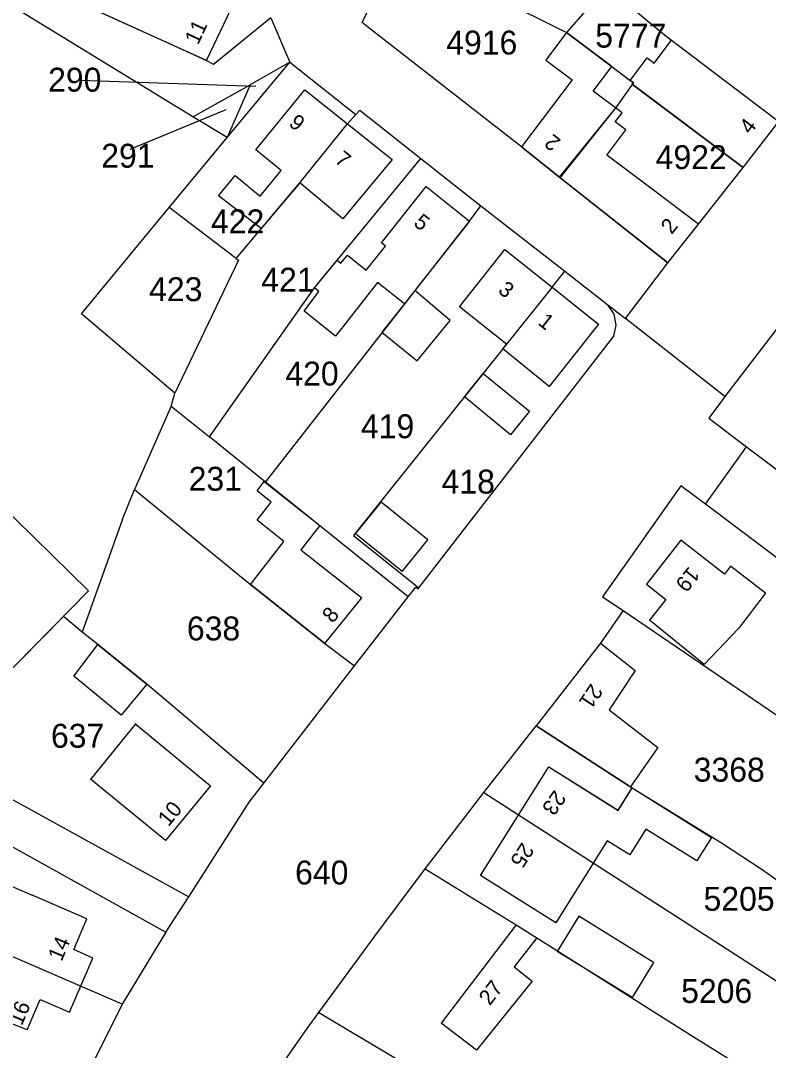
# Model space of a CAD drawing. Extents: x 191922 to 199923, y 328959 to 333350.
# Drawn here: x 196436.8 to 196521.3, y 330862.6 to 330978.8 of the extents above; entities that cross this region are included whole.
import ezdxf

# ---------------------------------------------------------------- set-up
doc = ezdxf.new("R2010")
doc.units = 0
for name, color, linetype in [('bestemmingsplangebied', 7, 'Continuous'), ('bouwvlak', 7, 'Continuous'), ('enkelbestemming', 7, 'Continuous'), ('Level 6', 7, 'Continuous'), ('maatvoering - maximum aantal wooneenheden', 7, 'Continuous'), ('recreatiewoning', 7, 'Continuous')]:
    doc.layers.add(name, color=color, linetype=linetype)

msp = doc.modelspace()

# ---------------------------------------------------------------- linework, layer by layer
at = {"layer": 'bestemmingsplangebied'}
for p, q in [((196456.3, 330967.99), (196412.3, 330994.87)), ((196456.3, 330967.99), (196412.3, 330994.87)), ((196467.25, 330974.17), (196462.76, 330971.6)), ((196467.25, 330974.17), (196462.76, 330971.6)), ((196467.25, 330974.17), (196474.7, 330968.26)), ((196467.25, 330974.17), (196474.7, 330968.26)), ((196456.3, 330967.99), (196462.76, 330971.6)), ((196456.3, 330967.99), (196462.76, 330971.6)), ((196474.7, 330968.26), (196475.14, 330968.74)), ((196474.7, 330968.26), (196475.14, 330968.74)), ((196475.14, 330968.74), (196482.04, 330963.28)), ((196475.14, 330968.74), (196482.04, 330963.28)), ((196518.49, 330962.25), (196522.5, 330967.44)), ((196518.49, 330962.25), (196522.5, 330967.44)), ((196482.04, 330963.28), (196485.62, 330960.45)), ((196482.04, 330963.28), (196485.62, 330960.45)), ((196485.62, 330960.45), (196488.84, 330957.95)), ((196485.62, 330960.45), (196488.84, 330957.95)), ((196488.84, 330957.95), (196498.33, 330950.55)), ((196488.84, 330957.95), (196498.33, 330950.55)), ((196505.17, 330945.22), (196509.95, 330951.51)), ((196505.17, 330945.22), (196509.95, 330951.51)), ((196498.33, 330950.55), (196503.2, 330946.77)), ((196498.33, 330950.55), (196503.2, 330946.77)), ((196503.2, 330946.77), (196505.17, 330945.22)), ((196503.2, 330946.77), (196505.17, 330945.22)), ((196516.42, 330936.41), (196505.17, 330945.22)), ((196516.42, 330936.41), (196505.17, 330945.22)), ((196516.42, 330936.41), (196516.13, 330936.04)), ((196516.42, 330936.41), (196516.13, 330936.04)), ((196516.13, 330936.04), (196514.58, 330933.94)), ((196516.13, 330936.04), (196514.58, 330933.94)), ((196514.58, 330933.94), (196518.85, 330930.72)), ((196514.58, 330933.94), (196518.85, 330930.72)), ((196514.21, 330924.24), (196518.85, 330930.72)), ((196514.21, 330924.24), (196518.85, 330930.72)), ((196511.45, 330926.32), (196502.59, 330913.77)), ((196511.45, 330926.32), (196502.59, 330913.77)), ((196514.21, 330924.24), (196511.45, 330926.32)), ((196514.21, 330924.24), (196511.45, 330926.32)), ((196502.59, 330913.77), (196504.91, 330912.25)), ((196502.59, 330913.77), (196504.91, 330912.25)), ((196504.91, 330912.25), (196502.34, 330908.54)), ((196504.91, 330912.25), (196502.34, 330908.54)), ((196502.34, 330908.54), (196495.09, 330899.22)), ((196502.34, 330908.54), (196495.09, 330899.22)), ((196489.16, 330891.68), (196495.09, 330899.22)), ((196489.16, 330891.68), (196495.09, 330899.22)), ((196486.82, 330888.63), (196489.16, 330891.68)), ((196486.82, 330888.63), (196489.16, 330891.68)), ((196482.53, 330883.05), (196486.82, 330888.63)), ((196482.53, 330883.05), (196486.82, 330888.63)), ((196476.86, 330875.47), (196482.53, 330883.05)), ((196476.86, 330875.47), (196482.53, 330883.05)), ((196470.54, 330866.85), (196476.86, 330875.47)), ((196470.54, 330866.85), (196476.86, 330875.47)), ((196469.21, 330865.04), (196470.54, 330866.85)), ((196469.21, 330865.04), (196470.54, 330866.85)), ((196464.88, 330858.84), (196469.21, 330865.04)), ((196464.88, 330858.84), (196469.21, 330865.04))]:
    msp.add_line(p, q, dxfattribs=at)
msp.add_lwpolyline([(196509.95, 330951.51), (196513.42, 330955.85), (196518.49, 330962.25)], dxfattribs=at)
msp.add_lwpolyline([(196509.95, 330951.51), (196513.42, 330955.85), (196518.49, 330962.25)], dxfattribs=at)
at = {"layer": 'bouwvlak'}
for p, q in [((196443.56, 330972.12), (196463.4, 330971.46)), ((196449.21, 330964.35), (196460.06, 330968.8))]:
    msp.add_line(p, q, dxfattribs=at)
at = {"layer": 'Level 6'}
for p, q in [((196479.5, 330986.98), (196498.53, 330977.51)), ((196503.03, 330982.67), (196498.53, 330977.51)), ((196493.43, 330964.58), (196476.36, 330977.9)), ((196460.16, 330965.63), (196467.25, 330974.17)), ((196462.76, 330971.6), (196460.16, 330965.63)), ((196505.97, 330971.64), (196518.49, 330962.25)), ((196460.16, 330965.63), (196456.3, 330967.99)), ((196453.61, 330957.73), (196460.16, 330965.63)), ((196497.81, 330961.11), (196493.43, 330964.58)), ((196470.02, 330948.66), (196482.04, 330963.28)), ((196509.95, 330951.51), (196497.81, 330961.11)), ((196461.19, 330951.98), (196453.61, 330957.73)), ((196487.54, 330956.21), (196488.84, 330957.95)), ((196464.51, 330926.74), (196487.54, 330956.21)), ((196528.6, 330952.33), (196516.42, 330936.41)), ((196496.9, 330948.74), (196498.33, 330950.55)), ((196458.17, 330931.83), (196470.02, 330948.66)), ((196496.9, 330948.74), (196491.75, 330942.32)), ((196503.89, 330945.71), (196503.2, 330946.77)), ((196504.12, 330944.47), (196503.89, 330945.71)), ((196503.86, 330943.23), (196504.12, 330944.47)), ((196481.81, 330914.8), (196503.86, 330943.23)), ((196491.75, 330942.32), (196491.31, 330941.78)), ((196491.31, 330941.78), (196474.44, 330920.69)), ((196453.83, 330935.32), (196454.26, 330936.79)), ((196453.83, 330935.32), (196449.7, 330925.89)), ((196453.83, 330935.32), (196458.17, 330931.83)), ((196464.51, 330926.74), (196458.17, 330931.83)), ((196518.85, 330930.72), (196527.61, 330924.13)), ((196448.32, 330922.54), (196449.7, 330925.89)), ((196449.7, 330925.89), (196462.8, 330915.18)), ((196480.63, 330913.78), (196464.51, 330926.74)), ((196534.19, 330909.19), (196514.21, 330924.24)), ((196448.32, 330922.54), (196443.78, 330909.79)), ((196474.44, 330920.69), (196481.81, 330914.8)), ((196462.8, 330915.18), (196471.21, 330908.52)), ((196480.63, 330913.78), (196481.47, 330914.86)), ((196481.47, 330914.86), (196481.74, 330914.7)), ((196481.74, 330914.7), (196481.81, 330914.8)), ((196474.57, 330906), (196480.63, 330913.78)), ((196504.91, 330912.25), (196523.21, 330899.77)), ((196428.56, 330898.3), (196441.66, 330911.56)), ((196443.78, 330909.79), (196441.66, 330911.56)), ((196471.21, 330908.52), (196474.57, 330906)), ((196464.3, 330892.74), (196474.57, 330906)), ((196495.09, 330899.22), (196505.54, 330892.45)), ((196462.65, 330890.58), (196464.3, 330892.74)), ((196505.54, 330892.45), (196516.02, 330886)), ((196435.46, 330891.13), (196436.86, 330890.38)), ((196489.16, 330891.68), (196511.26, 330877.51)), ((196436.86, 330890.38), (196455.82, 330879.89)), ((196455.82, 330879.89), (196462.65, 330890.58)), ((196428.57, 330889.59), (196453.24, 330875.9)), ((196516.02, 330886), (196520.61, 330882.98)), ((196482.53, 330883.05), (196492.84, 330876.73)), ((196520.61, 330882.98), (196525.94, 330879.22)), ((196448.3, 330867.79), (196420.24, 330879.91)), ((196453.24, 330875.9), (196455.82, 330879.89)), ((196511.26, 330877.51), (196527.54, 330866.98)), ((196453.24, 330875.9), (196448.3, 330867.79)), ((196492.84, 330876.73), (196495.15, 330875.27)), ((196495.15, 330875.27), (196512.95, 330864.07)), ((196448.3, 330867.79), (196443.99, 330859.16)), ((196470.54, 330866.85), (196483.7, 330859.02)), ((196512.95, 330864.07), (196529.15, 330853.98))]:
    msp.add_line(p, q, dxfattribs=at)
for points in [[(196465.11, 330979.15), (196458.61, 330973.9), (196457.84, 330974.33), (196439.6, 330982.62), (196434.71, 330984.83), (196438.31, 330990.7), (196438.98, 330991.68), (196436.13, 330993.47), (196443.09, 331004.4)], [(196476.36, 330977.9), (196475.42, 330978.64), (196479.5, 330986.98)], [(196503.74, 330982.08), (196509.57, 330977.23), (196522.5, 330967.44)], [(196465.11, 330979.15), (196466.77, 330975.28), (196467.25, 330974.17)], [(196498.53, 330977.51), (196506.09, 330971.82), (196505.97, 330971.64)], [(196497.81, 330961.11), (196504.14, 330969.03), (196505.97, 330971.64)], [(196461.19, 330951.98), (196468.37, 330960.54), (196473.75, 330967.2), (196474.7, 330968.26)], [(196454.26, 330936.79), (196443.69, 330945.75), (196453.61, 330957.73)], [(196461.19, 330951.98), (196461.43, 330951.79), (196454.26, 330936.79)], [(196464.3, 330892.74), (196451.08, 330903.9), (196445.55, 330908.39), (196443.78, 330909.79)]]:
    msp.add_lwpolyline(points, dxfattribs=at)
at = {"layer": 'recreatiewoning'}
for p, q in [((196457.84, 330974.33), (196439.6, 330982.62)), ((196457.84, 330974.33), (196460.56, 330980.11)), ((196498.53, 330977.51), (196496.18, 330974.39)), ((196503.63, 330973.67), (196498.53, 330977.51)), ((196453.3, 330976.43), (196457.84, 330974.33)), ((196508.41, 330974.03), (196510.37, 330976.63)), ((196510.37, 330976.63), (196522.5, 330967.44)), ((196505.71, 330972.1), (196507.62, 330974.63)), ((196507.62, 330974.63), (196508.41, 330974.03)), ((196496.18, 330974.39), (196499.14, 330972.17)), ((196501.52, 330970.87), (196503.63, 330973.67)), ((196503.63, 330973.67), (196505.71, 330972.1)), ((196499.14, 330972.17), (196493.43, 330964.58)), ((196506.06, 330971.85), (196505.71, 330972.1)), ((196505.93, 330971.67), (196506.06, 330971.85)), ((196518.49, 330962.25), (196505.93, 330971.67)), ((196463.42, 330964.26), (196468.95, 330971.03)), ((196468.95, 330971.03), (196473.75, 330967.2)), ((196504.79, 330968.42), (196501.52, 330970.87)), ((196497.73, 330961.18), (196504.14, 330969.03)), ((196504.03, 330967.4), (196504.79, 330968.42)), ((196473.75, 330967.2), (196478.82, 330963.16)), ((196503.06, 330963.65), (196505.21, 330966.51)), ((196505.21, 330966.51), (196504.03, 330967.4)), ((196391.48, 330966.42), (196444.5, 330914.45)), ((196466.26, 330961.94), (196463.42, 330964.26)), ((196493.43, 330964.58), (196497.73, 330961.18)), ((196478.82, 330963.16), (196473.22, 330956.47)), ((196508.19, 330959.83), (196503.06, 330963.65)), ((196463.89, 330959.03), (196466.26, 330961.94)), ((196459.2, 330959.08), (196461.05, 330961.35)), ((196461.05, 330961.35), (196463.89, 330959.03)), ((196497.73, 330961.18), (196509.95, 330951.51)), ((196468.37, 330960.54), (196464.02, 330955.36)), ((196473.22, 330956.47), (196468.37, 330960.54)), ((196477.61, 330953.75), (196482.65, 330960.1)), ((196482.65, 330960.1), (196487.54, 330956.21)), ((196513.42, 330955.85), (196508.19, 330959.83)), ((196464.02, 330955.36), (196459.2, 330959.08)), ((196487.54, 330956.21), (196481.37, 330948.36)), ((196478.06, 330953.39), (196477.61, 330953.75)), ((196475.89, 330950.65), (196478.06, 330953.39)), ((196486.43, 330946.52), (196491.56, 330953)), ((196491.56, 330953), (196496.9, 330948.74)), ((196470.02, 330948.66), (196472.59, 330951.78)), ((196472.59, 330951.78), (196473.02, 330951.44)), ((196473.02, 330951.44), (196473.75, 330952.35)), ((196473.75, 330952.35), (196475.89, 330950.65)), ((196477.17, 330949.27), (196472.39, 330943.2)), ((196480.21, 330946.88), (196477.17, 330949.27)), ((196468.86, 330946.05), (196470.54, 330948.26)), ((196470.54, 330948.26), (196470.02, 330948.66)), ((196481.37, 330948.36), (196480.21, 330946.88)), ((196485.35, 330945), (196481.37, 330948.36)), ((196496.9, 330948.74), (196502.13, 330944.57)), ((196480.21, 330946.88), (196477.66, 330943.66)), ((196472.39, 330943.2), (196468.86, 330946.05)), ((196491.75, 330942.32), (196486.43, 330946.52)), ((196481.63, 330940.43), (196485.35, 330945)), ((196502.13, 330944.57), (196496.55, 330937.54)), ((196477.66, 330943.66), (196481.63, 330940.43)), ((196491.31, 330941.78), (196491.75, 330942.32)), ((196496.55, 330937.54), (196491.31, 330941.78)), ((196486.99, 330936.38), (196489.08, 330938.99)), ((196489.08, 330938.99), (196494.34, 330934.76)), ((196492.2, 330932.08), (196486.99, 330936.38)), ((196494.34, 330934.76), (196492.2, 330932.08)), ((196463.55, 330925.74), (196464.36, 330926.8)), ((196465.15, 330924.47), (196463.55, 330925.74)), ((196464.36, 330926.8), (196464.5, 330926.69)), ((196464.5, 330926.69), (196470.65, 330921.85)), ((196463.56, 330922.42), (196465.15, 330924.47)), ((196474.66, 330920.91), (196477.55, 330924.48)), ((196482.84, 330920.2), (196477.55, 330924.48)), ((196466.57, 330920.04), (196463.56, 330922.42)), ((196470.65, 330921.85), (196468.5, 330919.08)), ((196462.8, 330915.18), (196466.57, 330920.04)), ((196479.94, 330916.63), (196474.66, 330920.91)), ((196479.94, 330916.63), (196482.84, 330920.2)), ((196511.44, 330920.16), (196507.55, 330915.21)), ((196516.36, 330916.34), (196511.44, 330920.16)), ((196468.5, 330919.08), (196475.38, 330913.66)), ((196517.05, 330917.23), (196516.36, 330916.34)), ((196521.01, 330914.18), (196517.05, 330917.23)), ((196444.5, 330914.45), (196428.56, 330898.3)), ((196471.21, 330908.52), (196462.8, 330915.18)), ((196507.55, 330915.21), (196509.74, 330913.48)), ((196521.01, 330914.18), (196517.96, 330910.22)), ((196471.21, 330908.52), (196475.38, 330913.66)), ((196509.74, 330913.48), (196507.91, 330911.15)), ((196514.09, 330906.15), (196507.91, 330911.15)), ((196517.96, 330910.22), (196514.09, 330906.15)), ((196442.82, 330904.83), (196445.55, 330908.39)), ((196445.55, 330908.39), (196451.08, 330903.9)), ((196502.34, 330908.54), (196506.29, 330905.47)), ((196448.17, 330900.42), (196442.82, 330904.83)), ((196506.29, 330905.47), (196503.32, 330901.02)), ((196451.08, 330903.9), (196448.17, 330900.42)), ((196503.32, 330901.02), (196508.83, 330896.78)), ((196444.71, 330893.1), (196449.86, 330899.47)), ((196449.88, 330899.37), (196458.28, 330892.42)), ((196505.54, 330892.45), (196495.09, 330899.22)), ((196508.83, 330896.78), (196505.7, 330892.3)), ((196492.74, 330888.6), (196496.53, 330894.58)), ((196496.53, 330894.58), (196504.34, 330889.64)), ((196453.21, 330886.26), (196444.73, 330893.18)), ((196458.28, 330892.42), (196453.19, 330886.25)), ((196504.34, 330889.64), (196505.91, 330892.15)), ((196488.79, 330882.31), (196492.74, 330888.6)), ((196434.94, 330881.48), (196438.12, 330880.1)), ((196444.29, 330877.42), (196438.12, 330880.1)), ((196442.82, 330873.96), (196444.29, 330877.42)), ((196499.91, 330877.71), (196497.46, 330873.74)), ((196508.36, 330872.5), (196499.91, 330877.71)), ((196492.84, 330876.73), (196484.35, 330865.62)), ((196492.84, 330876.73), (196495.15, 330875.27)), ((196495.15, 330875.27), (196492.58, 330872.01)), ((196444.99, 330872.99), (196442.82, 330873.96)), ((196505.92, 330868.53), (196497.46, 330873.74)), ((196442.35, 330866.89), (196444.99, 330872.99)), ((196508.36, 330872.5), (196505.92, 330868.53)), ((196492.58, 330872.01), (196494.65, 330870.37)), ((196494.65, 330870.37), (196488.33, 330862.59)), ((196437.55, 330864.88), (196427.08, 330869.02)), ((196437.55, 330864.88), (196439.02, 330868.32)), ((196439.02, 330868.32), (196442.35, 330866.89)), ((196488.33, 330862.59), (196484.35, 330865.62))]:
    msp.add_line(p, q, dxfattribs=at)
msp.add_lwpolyline([(196496.53, 330894.58), (196504.35, 330889.68), (196505.93, 330892.21), (196514.91, 330886.6), (196513.25, 330883.95), (196507.48, 330887.55), (196505.66, 330884.64), (196503.1, 330886.24), (196497.32, 330876.98), (196488.79, 330882.31)], dxfattribs=at)

# ---------------------------------------------------------------- texts
at = {"layer": 'enkelbestemming'}
for s, p in [('5777', (196501.76, 330975.8)), ('4916', (196484.92, 330975.02)), ('4922', (196508.59, 330962.08)), ('3368', (196512.89, 330892.91)), ('5205', (196514, 330878.33)), ('5206', (196511.47, 330867.92))]:
    msp.add_text(s, height=2.7, dxfattribs=at).set_placement(p)
for s, p in [('290', (196439.93, 330970.83)), ('291', (196445.93, 330962.24)), ('422', (196458.33, 330954.83)), ('421', (196464.02, 330948.24)), ('423', (196451.34, 330947.17)), ('420', (196466.74, 330937.64)), ('419', (196475.28, 330931.69)), ('231', (196455.81, 330925.76)), ('418', (196484.4, 330925.44)), ('638', (196455.61, 330908.86)), ('637', (196440.25, 330896.74)), ('640', (196467.84, 330881.3))]:
    msp.add_text(s, height=2.7, rotation=0, dxfattribs=at).set_placement(p)
at = {"layer": 'maatvoering - maximum aantal wooneenheden'}
for s, rotation, p in [('11', 64.8202, (196456.87, 330976.03)), ('9', 321.4208, (196467.02, 330967.07)), ('4', 52.3161, (196519.29, 330965.91)), ('2', 141.6625, (196497.97, 330965.33)), ('7', 321.4565, (196472.22, 330962.92)), ('5', 321.5014, (196481.13, 330955.81)), ('2', 51.2954, (196510.39, 330954.62)), ('3', 321.4208, (196490.67, 330948.21)), ('1', 321.4208, (196495.19, 330944.61)), ('19', 230.7671, (196512.37, 330917.3)), ('8', 51.009, (196472.1, 330910.72)), ('21', 236.3895, (196501.28, 330904.09)), ('23', 234.529, (196497.17, 330892.07)), ('10', 50.6056, (196453.53, 330887.75)), ('25', 237.2165, (196493.49, 330886.15)), ('14', 67.0273, (196441.45, 330872.53)), ('27', 52.1099, (196489.84, 330867.53)), ('16', 66.9745, (196436.95, 330865.26))]:
    msp.add_text(s, height=1.75, rotation=rotation, dxfattribs=at).set_placement(p)

doc.saveas('drawing.dxf')
